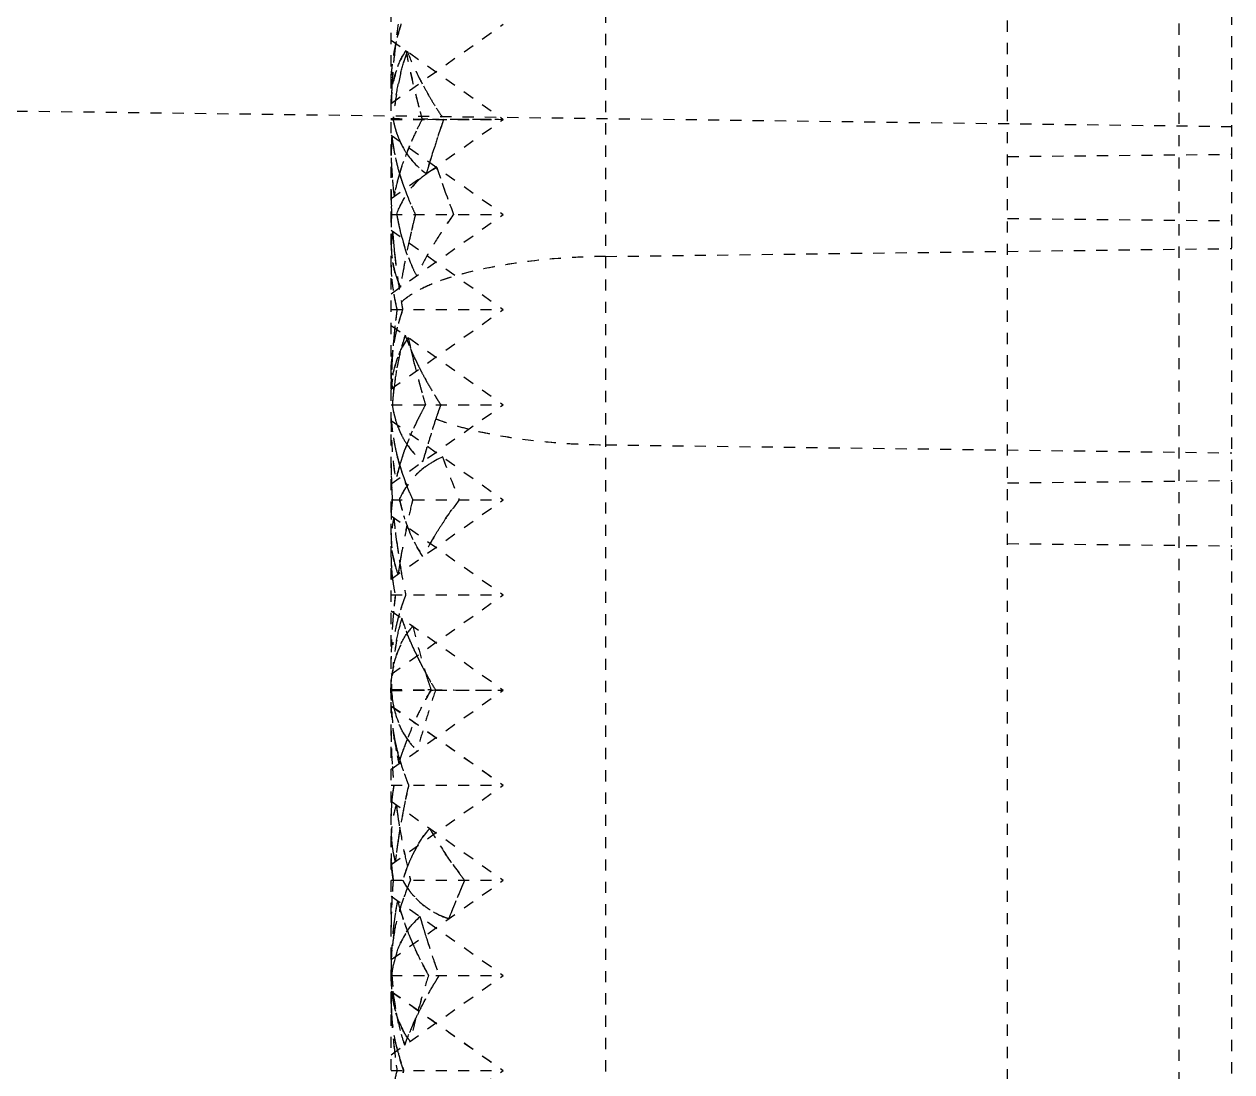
# Model space of a CAD drawing. Header units: millimetres. Extents: x 2089 to 2530, y 1631 to 2074.
# Drawn here: x 2415.06 to 2425.89, y 1891.92 to 1901.31 of the extents above; entities that cross this region are included whole.
import ezdxf

# ---------------------------------------------------------------- set-up
doc = ezdxf.new("R2010")
doc.units = ezdxf.units.MM
doc.linetypes.add('HIDDEN', pattern=[0.2, 0.1, -0.1])
doc.layers.add('DEFAULT_2', color=8, linetype='HIDDEN')

msp = doc.modelspace()

# ---------------------------------------------------------------- linework, layer by layer
at = {"layer": 'DEFAULT_2', "color": 8, "linetype": 'HIDDEN'}
for p, q in [((2425.891, 1788.503), (2425.891, 1954.599)), ((2423.881, 1794.841), (2423.881, 1948.067)), ((2425.415, 1909.715), (2425.414, 1866.436)), ((2420.276, 1908.821), (2420.276, 1879.59)), ((2418.354, 1880.331), (2418.354, 1908.032)), ((2418.354, 1900.599), (2419.359, 1901.309)), ((2418.354, 1901.167), (2419.359, 1900.456)), ((2406.796, 1900.635), (2425.891, 1900.392)), ((2418.354, 1899.746), (2419.359, 1900.456)), ((2418.354, 1900.456), (2419.359, 1900.456)), ((2418.354, 1900.314), (2419.359, 1899.604)), ((2423.881, 1900.123), (2425.891, 1900.143)), ((2418.771, 1900.004), (2418.764, 1900.024)), ((2418.354, 1898.893), (2419.359, 1899.604)), ((2418.354, 1899.604), (2419.359, 1899.604)), ((2423.881, 1899.567), (2425.891, 1899.547)), ((2418.354, 1899.462), (2419.359, 1898.751)), ((2420.276, 1899.227), (2425.891, 1899.298)), ((2418.354, 1898.04), (2419.359, 1898.751)), ((2418.354, 1898.751), (2419.359, 1898.751)), ((2418.354, 1898.609), (2419.359, 1897.898)), ((2418.355, 1898.103), (2418.354, 1898.061)), ((2418.354, 1898.082), (2418.355, 1898.103)), ((2418.354, 1898.04), (2418.354, 1898.082)), ((2418.354, 1898.061), (2418.354, 1898.04)), ((2418.354, 1897.188), (2419.359, 1897.898)), ((2418.354, 1897.898), (2419.359, 1897.898)), ((2418.354, 1897.756), (2419.359, 1897.045)), ((2420.276, 1897.538), (2425.891, 1897.466)), ((2423.881, 1897.197), (2425.891, 1897.218)), ((2418.354, 1896.335), (2419.359, 1897.045)), ((2418.354, 1897.045), (2419.359, 1897.045)), ((2418.354, 1896.903), (2419.359, 1896.193)), ((2423.881, 1896.653), (2425.891, 1896.632)), ((2418.354, 1895.482), (2419.359, 1896.193)), ((2418.354, 1896.193), (2419.359, 1896.193)), ((2418.354, 1896.05), (2419.359, 1895.34)), ((2418.354, 1894.629), (2419.359, 1895.34)), ((2418.354, 1895.34), (2419.359, 1895.34)), ((2418.354, 1895.198), (2419.359, 1894.487)), ((2418.355, 1895.198), (2419.359, 1894.487)), ((2418.354, 1893.776), (2419.359, 1894.487)), ((2418.354, 1894.487), (2419.359, 1894.487)), ((2418.354, 1894.345), (2419.359, 1893.634)), ((2418.354, 1893.634), (2419.359, 1893.634)), ((2418.355, 1892.924), (2419.359, 1893.634)), ((2418.354, 1893.492), (2419.359, 1892.782)), ((2418.384, 1893.171), (2418.379, 1893.146)), ((2418.354, 1892.071), (2419.359, 1892.782)), ((2418.354, 1892.782), (2419.359, 1892.782)), ((2418.354, 1892.639), (2419.359, 1891.929)), ((2418.622, 1892.562), (2418.628, 1892.583)), ((2418.354, 1891.218), (2419.359, 1891.929)), ((2418.354, 1891.929), (2419.359, 1891.929)), ((2418.466, 1891.929), (2418.462, 1891.909)), ((2418.462, 1891.909), (2418.466, 1891.929))]:
    msp.add_line(p, q, dxfattribs=at)
for centre, radius, start, end in [((2425.448, 1900.323), 7.101, 172.0149, 173.4875), ((2420.423, 1900.67), 2.081, 162.7792, 166.5602), ((2420.584, 1900.622), 2.249, 162.2114, 162.8202), ((2425.088, 1900.365), 6.739, 173.495, 174.0488), ((2425.11, 1900.362), 6.76, 173.4963, 173.9209), ((2420.261, 1900.711), 1.914, 166.6012, 167.4667), ((2424.631, 1900.411), 6.279, 173.8974, 176.2001), ((2424.608, 1900.413), 6.257, 174.0285, 176.2026), ((2426.626, 1902.685), 8.298, 191.1971, 194.1009), ((2426.516, 1902.663), 8.186, 191.1922, 192.6553), ((2420.233, 1900.45), 1.841, 160.4779, 161.1401), ((2421.085, 1902.096), 2.785, 201.724, 205.688), ((2423.866, 1900.461), 5.513, 176.1985, 178.5637), ((2424.183, 1900.443), 5.83, 176.2237, 176.6006), ((2426.836, 1902.734), 8.514, 192.6543, 194.0775), ((2421.286, 1902.19), 3.007, 205.6434, 206.1544), ((2421.532, 1902.315), 3.283, 206.2189, 210.2461), ((2421.412, 1902.253), 3.148, 206.1674, 208.3976), ((2423.905, 1900.459), 5.552, 176.5931, 177.9179), ((2421.604, 1902.356), 3.365, 208.3934, 210.2449), ((2419.61, 1900.661), 1.256, 179.9977, 180.9396), ((2419.578, 1900.661), 1.225, 179.9814, 182.8534), ((2419.563, 1900.66), 1.209, 180.9333, 182.8634), ((2423.607, 1900.47), 5.253, 177.9242, 178.5882), ((2421.564, 1900.152), 3.207, 170.6069, 174.5454), ((2427.103, 1902.801), 8.789, 194.0766, 195.4715), ((2427.063, 1902.791), 8.748, 194.0746, 195.0086), ((2421.777, 1902.457), 3.566, 210.2334, 212.1346), ((2427.18, 1902.822), 8.869, 195.0075, 195.4685), ((2421.944, 1902.562), 3.763, 212.1336, 214.0167), ((2419.29, 1900.627), 0.934, 190.5423, 195.3413), ((2419.222, 1900.609), 0.864, 195.3562, 199.3539), ((2421.384, 1899.001), 3.113, 152.121, 154.3462), ((2418.812, 1881.481), 18.976, 90.3864, 90.544), ((2428.219, 1897.187), 9.947, 161.1694, 162.7806), ((2428.301, 1897.16), 10.033, 160.8198, 161.7969), ((2428.336, 1897.148), 10.07, 160.8203, 161.1725), ((2422.692, 1900.066), 4.339, 176.7767, 180.0464), ((2422.451, 1900.076), 4.098, 176.7363, 177.815), ((2419.926, 1900.464), 1.574, 185.6463, 188.3162), ((2419.167, 1900.59), 0.805, 199.3483, 204.2753), ((2419.13, 1900.573), 0.765, 204.2993, 207.1208), ((2421.156, 1899.11), 2.86, 154.3362, 157.2349), ((2428.183, 1897.199), 9.908, 161.7961, 162.7822), ((2422.762, 1900.231), 4.408, 179.9763, 182.0844), ((2422.81, 1900.064), 4.456, 177.8295, 180.0209), ((2420.137, 1900.497), 1.786, 188.3651, 193.2401), ((2419.102, 1900.558), 0.733, 207.1011, 213.6553), ((2419.076, 1900.542), 0.702, 213.7025, 234.6497), ((2422.254, 1900.212), 3.9, 182.0797, 184.375), ((2420.395, 1900.556), 2.052, 193.2057, 196.4842), ((2420.313, 1900.536), 1.967, 193.1853, 194.0546), ((2420.424, 1900.564), 2.082, 194.0693, 196.4687), ((2428.009, 1897.253), 9.727, 162.7824, 163.7835), ((2427.955, 1897.269), 9.67, 163.3122, 163.7848), ((2428.051, 1897.24), 9.77, 162.7832, 163.3122), ((2420.496, 1899.354), 2.156, 162.97, 164.8377), ((2420.634, 1900.627), 2.301, 196.4833, 199.6824), ((2420.581, 1900.61), 2.245, 196.4637, 198.3096), ((2427.515, 1902.922), 9.219, 198.3179, 201.0951), ((2423.197, 1899.82), 4.844, 180.0096, 181.7), ((2423.055, 1899.819), 4.702, 179.999, 180.6683), ((2421.768, 1900.175), 3.412, 184.3713, 186.9), ((2420.274, 1899.412), 1.927, 164.7859, 169.4678), ((2420.708, 1900.652), 2.379, 198.3049, 199.6464), ((2420.828, 1900.695), 2.506, 199.6594, 201.235), ((2420.937, 1900.736), 2.622, 199.6902, 203.7618), ((2419.077, 1899.395), 0.703, 131.6383, 146.7858), ((2427.54, 1902.93), 9.245, 199.2461, 201.0892), ((2423.286, 1899.822), 4.932, 180.6685, 181.6905), ((2420.17, 1899.434), 1.82, 168.0836, 169.5259), ((2421.004, 1900.764), 2.695, 201.2461, 203.733), ((2423.508, 1899.828), 5.155, 181.6902, 182.4994), ((2419.797, 1899.485), 1.443, 175.2666, 176.7932), ((2420.909, 1900.049), 2.544, 190.0882, 192.3496), ((2421.186, 1900.844), 2.894, 203.7215, 205.3657), ((2427.303, 1897.445), 8.995, 166.111, 166.4277), ((2427.267, 1897.454), 8.957, 166.111, 166.4219), ((2422.093, 1897.287), 3.934, 143.9182, 147.1536), ((2422.117, 1897.27), 3.962, 143.9224, 146.7367), ((2419.73, 1899.488), 1.377, 176.7958, 178.3716), ((2419.699, 1899.49), 1.346, 176.7759, 179.9746), ((2419.669, 1899.49), 1.316, 178.3693, 179.9927), ((2420.714, 1900.008), 2.345, 192.3682, 193.3505), ((2427.031, 1897.51), 8.715, 166.4232, 167.5967), ((2427.098, 1897.494), 8.784, 166.4206, 167.1488), ((2419.545, 1899.274), 1.191, 174.2296, 180.0713), ((2419.413, 1899.287), 1.059, 171.03, 174.1835), ((2424.297, 1899.878), 5.945, 184.1061, 186.0968), ((2424.138, 1899.865), 5.785, 184.0904, 184.9423), ((2420.581, 1899.976), 2.209, 193.3439, 195.0474), ((2426.602, 1897.604), 8.276, 167.5961, 169.1322), ((2426.58, 1897.608), 8.254, 167.594, 169.1343), ((2426.876, 1897.545), 8.556, 167.3763, 167.6033), ((2426.946, 1897.529), 8.628, 167.1503, 167.3763), ((2421.799, 1897.476), 3.584, 147.1482, 150.5718), ((2421.959, 1897.375), 3.773, 146.7557, 147.1736), ((2419.563, 1899.363), 1.21, 179.9592, 184.3055), ((2424.39, 1899.886), 6.038, 184.9425, 185.8052), ((2424.567, 1899.904), 6.217, 185.8024, 186.0753), ((2419.452, 1899.355), 1.099, 184.328, 187.4498), ((2424.857, 1899.937), 6.508, 186.0893, 188.0213), ((2424.831, 1899.933), 6.482, 186.086, 187.9709), ((2421.491, 1897.65), 3.23, 150.5606, 154.2117), ((2419.741, 1899.149), 1.388, 180.0686, 185.2538), ((2419.214, 1899.308), 0.855, 195.7522, 200.5104), ((2426.046, 1897.71), 7.71, 169.1286, 170.7313), ((2426.006, 1897.717), 7.67, 169.4086, 170.7357), ((2426.293, 1897.664), 7.962, 169.1416, 169.4151), ((2419.972, 1899.17), 1.619, 185.2495, 189.9661), ((2425.338, 1900.004), 6.994, 188.0214, 189.7732), ((2419.161, 1899.288), 0.798, 200.52, 204.903), ((2420.233, 1899.216), 1.884, 189.9607, 194.2806), ((2420.179, 1899.205), 1.829, 189.9308, 192.5812), ((2424.869, 1897.883), 6.52, 172.3544, 174.3364), ((2424.987, 1897.869), 6.639, 172.3641, 173.639), ((2420.316, 1899.235), 1.97, 192.5695, 194.2358), ((2425.626, 1900.053), 7.286, 189.7639, 190.2934), ((2426.017, 1900.119), 7.683, 189.7549, 189.9219), ((2420.69, 1897.992), 2.359, 161.219, 161.9306), ((2425.443, 1900.02), 7.1, 189.9344, 190.2972), ((2420.531, 1898.042), 2.191, 161.8954, 165.4746), ((2424.313, 1897.939), 5.961, 174.3448, 175.7137), ((2424.663, 1897.906), 6.313, 173.6443, 174.3104), ((2420.36, 1898.088), 2.015, 165.5079, 166.7248), ((2420.437, 1897.88), 2.06, 161.9161, 166.311), ((2420.969, 1899.445), 2.656, 200.379, 203.2523), ((2426.404, 1900.212), 8.081, 192.2312, 195.1567), ((2426.234, 1900.174), 7.907, 192.2233, 192.9952), ((2423.525, 1897.991), 5.171, 176.4542, 178.7589), ((2423.655, 1897.984), 5.302, 176.4694, 177.8529), ((2423.979, 1897.965), 5.626, 175.7199, 176.4759), ((2419.978, 1898.161), 1.626, 172.0757, 172.9157), ((2420.853, 1897.779), 2.488, 166.2998, 170.1224), ((2421.176, 1899.533), 2.881, 203.237, 204.9891), ((2426.389, 1900.21), 8.065, 192.995, 193.6971), ((2426.576, 1900.256), 8.258, 193.699, 194.9676), ((2421.488, 1899.683), 3.227, 205.0584, 209.1936), ((2421.337, 1899.608), 3.058, 204.9887, 206.7235), ((2421.323, 1897.696), 2.965, 170.1114, 173.4854), ((2421.464, 1899.671), 3.2, 206.718, 207.7113), ((2423.328, 1897.997), 4.975, 177.8582, 178.7797), ((2426.706, 1900.29), 8.392, 194.9647, 195.1313), ((2426.819, 1900.321), 8.51, 195.1341, 196.5423), ((2426.78, 1900.31), 8.469, 195.1324, 195.9762), ((2421.582, 1899.734), 3.334, 207.7145, 209.1819), ((2421.759, 1899.833), 3.537, 209.1833, 211.4472), ((2419.629, 1898.06), 1.276, 179.9962, 180.8703), ((2421.769, 1897.644), 3.414, 173.4609, 175.7294), ((2418.564, 1898.133), 0.212, 201.338, 203.7189), ((2418.578, 1898.139), 0.227, 203.7447, 208.0223), ((2421.646, 1897.657), 3.29, 173.4428, 174.2198), ((2426.879, 1900.339), 8.572, 195.9756, 196.54), ((2421.935, 1899.94), 3.743, 211.4405, 213.0631), ((2421.887, 1899.91), 3.686, 211.4347, 211.9761), ((2421.902, 1897.633), 3.547, 174.9774, 175.7122), ((2419.356, 1898.037), 1.002, 187.9578, 192.2439), ((2421.564, 1896.307), 3.309, 151.2654, 152.6198), ((2421.959, 1899.956), 3.772, 211.9781, 213.0596), ((2427.905, 1894.742), 9.638, 160.8878, 161.419), ((2427.935, 1894.732), 9.669, 160.8882, 161.1507), ((2422.478, 1897.772), 4.125, 179.9629, 182.6801), ((2419.295, 1898.024), 0.939, 192.2696, 194.3413), ((2419.261, 1898.015), 0.903, 194.3427, 196.2688), ((2419.21, 1898), 0.851, 196.2413, 201.1809), ((2421.297, 1896.441), 3.011, 153.6923, 156.0463), ((2421.453, 1896.365), 3.184, 152.6214, 153.7042), ((2427.819, 1894.771), 9.548, 161.6848, 162.4919), ((2427.866, 1894.756), 9.597, 161.1511, 161.6858), ((2422.606, 1897.598), 4.252, 177.8947, 180.0188), ((2419.147, 1897.975), 0.782, 201.1729, 207.9374), ((2421.881, 1897.743), 3.527, 182.6716, 185.7009), ((2420.146, 1897.891), 1.795, 189.3061, 191.5106), ((2419.101, 1897.952), 0.731, 207.9619, 214.1446), ((2419.078, 1897.936), 0.703, 214.1726, 231.2189), ((2427.672, 1894.817), 9.393, 162.4911, 163.3063), ((2420.268, 1897.915), 1.92, 191.5178, 193.2332), ((2420.442, 1897.957), 2.099, 193.259, 196.6413), ((2420.646, 1896.697), 2.311, 161.3434, 163.6469), ((2420.654, 1896.694), 2.32, 161.3432, 163.44), ((2427.49, 1894.872), 9.203, 163.306, 164.1327), ((2427.459, 1894.881), 9.171, 163.5749, 164.1336), ((2427.555, 1894.853), 9.271, 163.3074, 163.5755), ((2423.054, 1897.372), 4.7, 180.0254, 182.64), ((2422.904, 1897.37), 4.55, 180.0053, 181.3426), ((2421.327, 1897.688), 2.97, 185.6929, 189.1246), ((2420.432, 1896.759), 2.088, 163.4084, 167.3453), ((2420.425, 1896.761), 2.08, 163.6225, 167.3501), ((2420.628, 1898.012), 2.293, 196.6155, 198.1916), ((2420.589, 1898), 2.252, 196.6097, 197.1612), ((2420.652, 1898.019), 2.318, 197.1634, 198.1768), ((2419.078, 1896.776), 0.703, 127.0122, 141.9679), ((2427.165, 1900.43), 8.872, 199.7663, 202.4234), ((2427.15, 1900.424), 8.856, 199.7649, 202.4269), ((2423.355, 1897.382), 5.001, 181.359, 183.8641), ((2420.734, 1898.047), 2.405, 198.1874, 199.241), ((2420.925, 1898.115), 2.607, 199.2722, 202.647), ((2423.504, 1897.391), 5.151, 182.6184, 183.8462), ((2419.859, 1896.861), 1.506, 172.9467, 177.5018), ((2419.914, 1896.855), 1.56, 172.9845, 175.208), ((2420.397, 1897.506), 2.021, 193.1754, 197.4244), ((2426.442, 1895.14), 8.122, 166.7163, 168.0766), ((2421.139, 1898.203), 2.838, 202.7019, 204.0578), ((2426.76, 1895.066), 8.448, 166.4468, 166.738), ((2426.715, 1895.076), 8.402, 166.4465, 166.7224), ((2422.24, 1894.581), 4.099, 143.0554, 145.9537), ((2419.726, 1896.867), 1.372, 177.5499, 179.204), ((2419.707, 1896.868), 1.354, 177.5376, 179.9818), ((2419.807, 1896.864), 1.454, 175.214, 177.5448), ((2419.671, 1896.868), 1.317, 179.21, 179.9983), ((2419.324, 1896.68), 0.968, 167.7303, 169.0035), ((2424.345, 1897.463), 5.995, 185.5189, 187.6782), ((2424.242, 1897.451), 5.891, 185.5054, 186.8158), ((2425.966, 1895.24), 7.635, 168.0735, 169.7717), ((2425.939, 1895.245), 7.607, 168.0706, 169.7749), ((2419.577, 1896.746), 1.224, 179.9527, 184.602), ((2424.532, 1897.486), 6.184, 186.8122, 187.6565), ((2421.723, 1894.909), 3.487, 148.9732, 152.181), ((2419.478, 1896.739), 1.125, 184.6449, 186.3782), ((2424.807, 1897.523), 6.46, 187.6596, 189.0681), ((2424.905, 1897.537), 6.559, 187.6705, 189.7138), ((2425.516, 1895.322), 7.178, 169.7767, 170.7586), ((2425.566, 1895.314), 7.229, 169.7828, 170.4455), ((2419.748, 1896.529), 1.394, 180.0494, 184.4356), ((2425.204, 1895.373), 6.861, 170.7655, 171.5696), ((2425.171, 1895.378), 6.828, 170.7602, 171.5689), ((2424.994, 1897.552), 6.65, 189.0626, 189.3218), ((2425.393, 1895.343), 7.053, 170.447, 170.7676), ((2425.069, 1897.564), 6.726, 189.3221, 189.7055), ((2419.943, 1896.544), 1.59, 184.4339, 188.4851), ((2425.368, 1897.617), 7.03, 189.7162, 191.4909), ((2425.358, 1897.615), 7.02, 189.7118, 191.4886), ((2420.161, 1896.576), 1.811, 188.4815, 192.2374), ((2424.203, 1895.502), 5.852, 173.2268, 175.3031), ((2424.305, 1895.491), 5.955, 173.2367, 174.6373), ((2420.706, 1895.36), 2.373, 160.4234, 163.707), ((2420.872, 1895.302), 2.548, 159.5509, 160.4543), ((2425.66, 1897.675), 7.327, 191.4801, 191.6708), ((2425.614, 1897.665), 7.28, 191.479, 191.6709), ((2424.005, 1895.52), 5.653, 174.6446, 175.2233), ((2420.541, 1895.409), 2.201, 163.7369, 164.6438), ((2423.577, 1895.554), 5.224, 175.1999, 177.5357), ((2423.564, 1895.555), 5.211, 175.2995, 177.5374), ((2420.477, 1895.427), 2.135, 164.6443, 165.4662), ((2426.304, 1897.827), 7.989, 193.855, 196.6995), ((2426.224, 1897.806), 7.906, 193.8516, 195.2843), ((2422.94, 1895.581), 4.586, 177.5333, 179.9728), ((2420.046, 1895.516), 1.694, 171.5376, 172.1855), ((2421.206, 1895.276), 2.849, 169.7104, 174.0708), ((2421.253, 1896.929), 2.961, 202.9752, 205.5255), ((2421.222, 1896.915), 2.927, 202.963, 204.8605), ((2426.463, 1897.872), 8.154, 195.2836, 196.6814), ((2421.341, 1896.97), 3.057, 204.8515, 205.5077), ((2421.465, 1897.03), 3.195, 205.5173, 207.4066), ((2421.423, 1897.009), 3.148, 205.5095, 206.5473), ((2421.516, 1897.055), 3.252, 206.5464, 207.4042), ((2421.832, 1895.21), 3.478, 174.0541, 177.8555), ((2421.612, 1897.105), 3.36, 207.3999, 208.523), ((2426.606, 1897.914), 8.304, 196.6792, 197.3471), ((2426.584, 1897.907), 8.281, 196.6783, 196.8963), ((2421.753, 1897.182), 3.521, 208.5279, 210.3592), ((2426.656, 1897.929), 8.356, 196.8977, 198.0543), ((2419.416, 1895.327), 1.064, 177.0211, 179.5385), ((2426.685, 1897.939), 8.386, 197.3472, 198.0535), ((2421.892, 1897.263), 3.682, 210.3543, 211.4932), ((2419.48, 1895.417), 1.127, 183.9395, 187.4573), ((2419.386, 1895.405), 1.032, 187.4524, 191.4992), ((2421.696, 1893.605), 3.452, 149.8329, 152.7249), ((2418.788, 1885.796), 9.545, 90.4616, 90.6379), ((2427.341, 1892.431), 9.068, 161.2913, 162.5068), ((2419.902, 1895.206), 1.547, 180.284, 188.4751), ((2419.889, 1895.205), 1.534, 180.2469, 188.5492), ((2419.295, 1895.386), 0.939, 191.4928, 196.2837), ((2427.104, 1892.506), 8.819, 162.5061, 163.7416), ((2422.916, 1894.977), 4.563, 180.0359, 184.0594), ((2422.767, 1894.976), 4.414, 180.0199, 182.0688), ((2420.07, 1895.232), 1.717, 188.5398, 192.0674), ((2426.815, 1892.59), 8.518, 163.7407, 165.0051), ((2420.732, 1895.212), 2.369, 187.7399, 193.0118), ((2420.403, 1895.304), 2.058, 192.0861, 195.951), ((2419.1, 1895.31), 0.728, 210.3988, 214.0694), ((2419.081, 1895.297), 0.705, 214.0536, 225.5077), ((2423.186, 1894.99), 4.833, 182.0594, 183.9868), ((2420.638, 1895.368), 2.301, 195.8879, 196.6154), ((2423.664, 1895.025), 5.312, 184.005, 185.8104), ((2423.646, 1895.023), 5.294, 183.9946, 185.8063), ((2420.591, 1894.067), 2.252, 163.4339, 164.2487), ((2420.819, 1895.424), 2.491, 196.6591, 201.0936), ((2420.767, 1895.408), 2.437, 196.6367, 199.6006), ((2420.92, 1895.461), 2.598, 199.5826, 200.8654), ((2421.008, 1895.495), 2.693, 200.8643, 201.9751), ((2420.091, 1894.179), 1.74, 169.8116, 172.9752), ((2425.724, 1892.853), 7.396, 167.4475, 169.0931), ((2425.842, 1892.829), 7.517, 167.5021, 168.3546), ((2426.057, 1892.782), 7.736, 167.2649, 167.505), ((2426.19, 1892.752), 7.872, 167.2649, 167.4623), ((2419.756, 1894.211), 1.402, 176.3622, 179.9672), ((2419.911, 1894.202), 1.558, 172.9792, 176.362), ((2419.293, 1894.032), 0.936, 162.5708, 168.8756), ((2424.537, 1895.128), 6.191, 187.5673, 189.6331), ((2424.394, 1895.107), 6.047, 187.5536, 188.4214), ((2425.542, 1892.891), 7.21, 168.3553, 169.1127), ((2424.634, 1895.143), 6.29, 188.4227, 189.4741), ((2425.213, 1892.954), 6.875, 169.1086, 170.4838), ((2425.168, 1892.962), 6.829, 169.1025, 170.4865), ((2419.595, 1894.095), 1.241, 179.9491, 184.7379), ((2424.947, 1892.999), 6.606, 170.4892, 171.0668), ((2424.932, 1893.002), 6.59, 170.4913, 171.0706), ((2425.006, 1895.206), 6.667, 189.4828, 191.5984), ((2425.04, 1895.212), 6.701, 189.6277, 191.5943), ((2421.951, 1895.96), 3.746, 209.7771, 212.5684), ((2419.445, 1894.082), 1.091, 184.7369, 189.9087), ((2424.546, 1893.06), 6.2, 171.0542, 173.1218), ((2424.566, 1893.057), 6.22, 171.4571, 172.5169), ((2424.805, 1893.021), 6.461, 171.0672, 171.4613), ((2419.741, 1893.874), 1.388, 180.0228, 182.971), ((2419.323, 1894.061), 0.968, 189.9149, 195.4818), ((2424.307, 1893.091), 5.958, 172.5202, 173.138), ((2425.434, 1895.293), 7.103, 191.5908, 193.1959), ((2419.766, 1893.272), 1.355, 153.13, 156.5515), ((2419.617, 1893.348), 1.188, 148.6062, 153.1415), ((2422.231, 1896.139), 4.078, 212.5676, 216.7769), ((2419.882, 1893.881), 1.528, 183.1942, 186.193), ((2420.092, 1893.141), 1.707, 158.978, 163.1928), ((2419.905, 1893.212), 1.507, 156.5312, 158.9328), ((2420.039, 1893.899), 1.686, 186.1985, 189.0172), ((2425.682, 1895.35), 7.357, 193.1905, 193.4856), ((2425.651, 1895.343), 7.326, 193.1892, 193.4855), ((2422.451, 1896.299), 4.35, 216.7281, 217.7763), ((2423.53, 1893.169), 5.178, 174.8484, 176.4409), ((2423.51, 1893.172), 5.158, 174.8527, 176.4513), ((2419.115, 1893.986), 0.745, 208.1392, 211.2201), ((2419.101, 1893.977), 0.728, 211.2215, 214.3016), ((2419.089, 1893.969), 0.714, 214.302, 217.8095), ((2421.114, 1892.551), 2.805, 157.2804, 158.5054), ((2427.321, 1889.995), 9.07, 156.3479, 158.71), ((2427.337, 1889.989), 9.087, 156.7934, 158.7085), ((2427.299, 1890.006), 9.046, 156.3504, 156.7951), ((2422.844, 1893.21), 4.49, 176.4145, 179.9482), ((2423.053, 1893.201), 4.7, 176.4592, 178.1692), ((2420.826, 1892.954), 2.465, 168.3633, 170.8504), ((2420.557, 1894.007), 2.216, 194.5229, 196.4937), ((2419.078, 1893.961), 0.7, 217.809, 222.834), ((2422.66, 1893.213), 4.306, 178.1613, 179.9794), ((2421.087, 1892.911), 2.729, 170.8433, 172.7612), ((2420.636, 1892.719), 2.298, 163.2113, 163.977), ((2420.78, 1894.074), 2.449, 196.5201, 200.0455), ((2420.763, 1894.069), 2.431, 196.5131, 199.6337), ((2421.49, 1892.863), 3.136, 172.806, 176.646), ((2421.056, 1894.174), 2.743, 199.6435, 203.2589), ((2421.022, 1894.161), 2.706, 200.0212, 202.1031), ((2426.361, 1895.535), 8.062, 196.0323, 199.9741), ((2426.192, 1895.486), 7.886, 196.0229, 196.6981), ((2426.287, 1895.514), 7.985, 196.6981, 197.3554), ((2420.063, 1892.846), 1.71, 169.8871, 174.4344), ((2420.217, 1892.82), 1.867, 169.1544, 169.9293), ((2421.248, 1894.253), 2.95, 202.1137, 204.8975), ((2426.415, 1895.554), 8.119, 197.357, 198.6619), ((2422.254, 1893.013), 3.9, 179.9925, 181.3063), ((2419.858, 1892.866), 1.505, 174.4635, 177.789), ((2421.928, 1892.834), 3.574, 176.5967, 178.1612), ((2421.302, 1894.278), 3.009, 203.229, 204.8807), ((2421.491, 1894.366), 3.218, 204.8887, 207.12), ((2422.238, 1892.824), 3.885, 178.1662, 180.0106), ((2421.707, 1894.476), 3.46, 207.1193, 209.3228), ((2426.53, 1895.593), 8.241, 198.6606, 199.9485), ((2421.478, 1892.977), 3.123, 183.5931, 186.2167), ((2426.717, 1890.203), 8.432, 162.1913, 163.6056), ((2422.007, 1890.763), 3.803, 147.9388, 149.3458), ((2422.035, 1890.745), 3.836, 147.9421, 148.6596), ((2419.593, 1892.756), 1.239, 179.9336, 185.4494), ((2421.835, 1890.864), 3.604, 149.3364, 151.7301), ((2421.974, 1890.783), 3.764, 148.6597, 149.3501), ((2422.201, 1892.629), 3.848, 179.8701, 181.4133), ((2419.432, 1892.741), 1.078, 185.4615, 190.8762), ((2421.563, 1891.01), 3.295, 151.7226, 155.757), ((2426.394, 1890.298), 8.095, 163.6046, 165.0509), ((2426.384, 1890.3), 8.084, 163.7544, 165.0507), ((2421.664, 1890.957), 3.408, 151.7362, 153.0091), ((2419.739, 1892.534), 1.385, 180.0137, 182.3317), ((2422.596, 1892.637), 4.243, 181.3952, 181.759), ((2422.787, 1892.643), 4.434, 181.7593, 182.1508), ((2419.906, 1892.542), 1.553, 182.3836, 187.2857), ((2423.133, 1892.657), 4.78, 182.1561, 182.9345), ((2421.522, 1891.029), 3.249, 153.0059, 154.6797), ((2423.43, 1892.672), 5.077, 182.9311, 185.5932), ((2423.422, 1892.671), 5.07, 182.9272, 185.9436), ((2420.051, 1892.559), 1.699, 187.224, 187.9422), ((2426.023, 1890.396), 7.711, 165.048, 166.5384), ((2421.389, 1891.092), 3.103, 154.6838, 155.8247), ((2423.838, 1892.714), 5.488, 185.6213, 188.2299), ((2423.89, 1892.721), 5.54, 185.9577, 188.2218), ((2420.485, 1892.644), 2.142, 193.5054, 194.9746), ((2419.088, 1892.626), 0.712, 214.4195, 217.646), ((2420.673, 1892.695), 2.336, 195.0023, 198.3583), ((2420.322, 1891.454), 1.974, 166.0897, 170.3033), ((2420.841, 1892.749), 2.512, 198.3266, 199.0648)]:
    msp.add_arc(centre, radius, start, end, dxfattribs=at)
for points, knots in [([(2418.443, 1901.309), (2418.438, 1901.294), (2418.419, 1901.233), (2418.403, 1901.172), (2418.393, 1901.126)], [0, 0, 0, 0, 0.253909, 1, 1, 1, 1]), ([(2418.393, 1901.126), (2418.39, 1901.111), (2418.378, 1901.054), (2418.368, 1900.996), (2418.363, 1900.952)], [0, 0, 0, 0, 0.25415, 1, 1, 1, 1]), ([(2418.486, 1901.074), (2418.44, 1901.003), (2418.372, 1900.838), (2418.354, 1900.663), (2418.354, 1900.573)], [0, 0, 0, 0, 0.484901, 1, 1, 1, 1]), ([(2418.498, 1901.065), (2418.481, 1901.017), (2418.42, 1900.819), (2418.387, 1900.612), (2418.372, 1900.456)], [0, 0, 0, 0, 0.244768, 1, 1, 1, 1]), ([(2418.354, 1900.789), (2418.354, 1900.803), (2418.354, 1900.857), (2418.359, 1900.912), (2418.363, 1900.953)], [0, 0, 0, 0, 0.245846, 1, 1, 1, 1]), ([(2418.363, 1900.952), (2418.362, 1900.939), (2418.356, 1900.885), (2418.354, 1900.83), (2418.354, 1900.789)], [0, 0, 0, 0, 0.254246, 1, 1, 1, 1]), ([(2418.354, 1900.573), (2418.354, 1900.605), (2418.358, 1900.725), (2418.382, 1900.846), (2418.414, 1900.93)], [0, 0, 0, 0, 0.259687, 1, 1, 1, 1]), ([(2418.352, 1900.463), (2418.435, 1900.463), (2418.602, 1900.457), (2418.854, 1900.455), (2419.106, 1900.457), (2419.274, 1900.456), (2419.359, 1900.456)], [0, 0, 0, 0, 0.248545, 0.498072, 0.749267, 1, 1, 1, 1]), ([(2418.372, 1900.456), (2418.39, 1900.36), (2418.455, 1900.172), (2418.591, 1900.025), (2418.669, 1899.969)], [0, 0, 0, 0, 0.503974, 1, 1, 1, 1]), ([(2418.36, 1900.309), (2418.362, 1900.291), (2418.371, 1900.216), (2418.385, 1900.142), (2418.398, 1900.087)], [0, 0, 0, 0, 0.244693, 1, 1, 1, 1]), ([(2418.354, 1900.233), (2418.354, 1900.193), (2418.356, 1900.037), (2418.366, 1899.88), (2418.38, 1899.765)], [0, 0, 0, 0, 0.253682, 1, 1, 1, 1]), ([(2418.435, 1899.986), (2418.441, 1900.005), (2418.466, 1900.083), (2418.495, 1900.16), (2418.519, 1900.217)], [0, 0, 0, 0, 0.24559, 1, 1, 1, 1]), ([(2418.519, 1900.217), (2418.511, 1900.197), (2418.48, 1900.122), (2418.453, 1900.044), (2418.435, 1899.986)], [0, 0, 0, 0, 0.254419, 1, 1, 1, 1]), ([(2418.435, 1899.986), (2418.43, 1899.971), (2418.413, 1899.913), (2418.398, 1899.854), (2418.389, 1899.81)], [0, 0, 0, 0, 0.253843, 1, 1, 1, 1]), ([(2418.764, 1900.024), (2418.679, 1899.981), (2418.525, 1899.862), (2418.434, 1899.692), (2418.404, 1899.604)], [0, 0, 0, 0, 0.505211, 1, 1, 1, 1]), ([(2418.61, 1899.92), (2418.621, 1899.93), (2418.669, 1899.97), (2418.722, 1900.003), (2418.764, 1900.024)], [0, 0, 0, 0, 0.245588, 1, 1, 1, 1]), ([(2418.404, 1899.604), (2418.413, 1899.555), (2418.452, 1899.367), (2418.515, 1899.181), (2418.583, 1899.055)], [0, 0, 0, 0, 0.25573, 1, 1, 1, 1]), ([(2418.367, 1899.452), (2418.365, 1899.437), (2418.357, 1899.378), (2418.354, 1899.318), (2418.354, 1899.273)], [0, 0, 0, 0, 0.245533, 1, 1, 1, 1]), ([(2418.583, 1899.055), (2418.568, 1899.082), (2418.513, 1899.194), (2418.473, 1899.312), (2418.449, 1899.402)], [0, 0, 0, 0, 0.24715, 1, 1, 1, 1]), ([(2418.354, 1899.364), (2418.354, 1899.327), (2418.36, 1899.187), (2418.393, 1899.046), (2418.437, 1898.952)], [0, 0, 0, 0, 0.261218, 1, 1, 1, 1]), ([(2420.276, 1899.227), (2420.087, 1899.224), (2419.713, 1899.205), (2419.191, 1899.128), (2418.804, 1899.022), (2418.568, 1898.911), (2418.48, 1898.849), (2418.446, 1898.817)], [0, 0, 0, 0, 0.297976, 0.588923, 0.831861, 0.925769, 1, 1, 1, 1]), ([(2420.276, 1899.227), (2419.993, 1899.223), (2419.577, 1899.194), (2419.06, 1899.094), (2418.825, 1899.023), (2418.722, 1898.98)], [0, 0, 0, 0, 0.536837, 0.78776, 1, 1, 1, 1]), ([(2418.722, 1898.98), (2418.667, 1898.957), (2418.569, 1898.911), (2418.48, 1898.849), (2418.446, 1898.817)], [0, 0, 0, 0, 0.558806, 1, 1, 1, 1]), ([(2418.457, 1898.751), (2418.452, 1898.734), (2418.43, 1898.668), (2418.411, 1898.601), (2418.399, 1898.55)], [0, 0, 0, 0, 0.25412, 1, 1, 1, 1]), ([(2418.399, 1898.55), (2418.395, 1898.534), (2418.382, 1898.472), (2418.371, 1898.408), (2418.365, 1898.361)], [0, 0, 0, 0, 0.254412, 1, 1, 1, 1]), ([(2418.479, 1898.52), (2418.467, 1898.481), (2418.42, 1898.322), (2418.392, 1898.157), (2418.377, 1898.033)], [0, 0, 0, 0, 0.245631, 1, 1, 1, 1]), ([(2418.507, 1898.5), (2418.454, 1898.426), (2418.374, 1898.251), (2418.354, 1898.062), (2418.354, 1897.965)], [0, 0, 0, 0, 0.484515, 1, 1, 1, 1]), ([(2418.354, 1898.184), (2418.354, 1898.198), (2418.355, 1898.258), (2418.359, 1898.317), (2418.365, 1898.361)], [0, 0, 0, 0, 0.245557, 1, 1, 1, 1]), ([(2418.365, 1898.361), (2418.363, 1898.346), (2418.357, 1898.287), (2418.354, 1898.228), (2418.354, 1898.184)], [0, 0, 0, 0, 0.254544, 1, 1, 1, 1]), ([(2418.354, 1897.965), (2418.354, 1897.999), (2418.359, 1898.129), (2418.387, 1898.26), (2418.424, 1898.349)], [0, 0, 0, 0, 0.260323, 1, 1, 1, 1]), ([(2418.355, 1898.103), (2418.355, 1898.097), (2418.359, 1898.073), (2418.368, 1898.049), (2418.377, 1898.033)], [0, 0, 0, 0, 0.237464, 1, 1, 1, 1]), ([(2418.364, 1897.898), (2418.378, 1897.8), (2418.434, 1897.606), (2418.562, 1897.449), (2418.637, 1897.388)], [0, 0, 0, 0, 0.50714, 1, 1, 1, 1]), ([(2418.354, 1897.774), (2418.354, 1897.727), (2418.357, 1897.54), (2418.372, 1897.354), (2418.395, 1897.217)], [0, 0, 0, 0, 0.254745, 1, 1, 1, 1]), ([(2418.598, 1897.775), (2418.584, 1897.747), (2418.531, 1897.637), (2418.486, 1897.523), (2418.456, 1897.436)], [0, 0, 0, 0, 0.255938, 1, 1, 1, 1]), ([(2418.755, 1897.771), (2418.859, 1897.731), (2419.09, 1897.664), (2419.597, 1897.569), (2420.001, 1897.541), (2420.276, 1897.538)], [0, 0, 0, 0, 0.215798, 0.466767, 1, 1, 1, 1]), ([(2418.755, 1897.771), (2418.854, 1897.733), (2419.075, 1897.667), (2419.582, 1897.57), (2419.991, 1897.542), (2420.276, 1897.538)], [0, 0, 0, 0, 0.205551, 0.447657, 1, 1, 1, 1]), ([(2418.356, 1897.754), (2418.358, 1897.736), (2418.364, 1897.661), (2418.375, 1897.587), (2418.387, 1897.532)], [0, 0, 0, 0, 0.244669, 1, 1, 1, 1]), ([(2418.457, 1897.436), (2418.463, 1897.455), (2418.49, 1897.532), (2418.521, 1897.607), (2418.545, 1897.663)], [0, 0, 0, 0, 0.245914, 1, 1, 1, 1]), ([(2418.431, 1897.356), (2418.427, 1897.371), (2418.41, 1897.429), (2418.396, 1897.488), (2418.387, 1897.533)], [0, 0, 0, 0, 0.253796, 1, 1, 1, 1]), ([(2418.816, 1897.429), (2418.729, 1897.392), (2418.569, 1897.288), (2418.464, 1897.129), (2418.428, 1897.045)], [0, 0, 0, 0, 0.50985, 1, 1, 1, 1]), ([(2418.655, 1897.337), (2418.667, 1897.346), (2418.718, 1897.382), (2418.773, 1897.411), (2418.816, 1897.429)], [0, 0, 0, 0, 0.244751, 1, 1, 1, 1]), ([(2418.521, 1897.107), (2418.514, 1897.123), (2418.488, 1897.185), (2418.465, 1897.249), (2418.45, 1897.296)], [0, 0, 0, 0, 0.253471, 1, 1, 1, 1]), ([(2418.428, 1897.045), (2418.439, 1897), (2418.487, 1896.822), (2418.561, 1896.65), (2418.639, 1896.537)], [0, 0, 0, 0, 0.255386, 1, 1, 1, 1]), ([(2418.735, 1896.707), (2418.752, 1896.735), (2418.824, 1896.851), (2418.902, 1896.963), (2418.964, 1897.045)], [0, 0, 0, 0, 0.245929, 1, 1, 1, 1]), ([(2418.378, 1896.886), (2418.374, 1896.867), (2418.359, 1896.789), (2418.354, 1896.709), (2418.354, 1896.648)], [0, 0, 0, 0, 0.244272, 1, 1, 1, 1]), ([(2418.843, 1896.877), (2418.825, 1896.849), (2418.752, 1896.738), (2418.685, 1896.624), (2418.639, 1896.537)], [0, 0, 0, 0, 0.254504, 1, 1, 1, 1]), ([(2418.354, 1896.747), (2418.354, 1896.715), (2418.358, 1896.59), (2418.383, 1896.466), (2418.417, 1896.379)], [0, 0, 0, 0, 0.259873, 1, 1, 1, 1]), ([(2418.354, 1896.528), (2418.354, 1896.51), (2418.355, 1896.437), (2418.362, 1896.364), (2418.37, 1896.309)], [0, 0, 0, 0, 0.244705, 1, 1, 1, 1]), ([(2418.47, 1896.155), (2418.465, 1896.139), (2418.443, 1896.075), (2418.424, 1896.011), (2418.411, 1895.962)], [0, 0, 0, 0, 0.253792, 1, 1, 1, 1]), ([(2418.449, 1895.983), (2418.434, 1895.932), (2418.385, 1895.721), (2418.363, 1895.504), (2418.356, 1895.34)], [0, 0, 0, 0, 0.244232, 1, 1, 1, 1]), ([(2418.411, 1895.962), (2418.406, 1895.944), (2418.389, 1895.873), (2418.375, 1895.8), (2418.368, 1895.746)], [0, 0, 0, 0, 0.254853, 1, 1, 1, 1]), ([(2418.449, 1895.983), (2418.454, 1895.966), (2418.478, 1895.895), (2418.505, 1895.825), (2418.527, 1895.773)], [0, 0, 0, 0, 0.246121, 1, 1, 1, 1]), ([(2418.527, 1895.773), (2418.52, 1895.791), (2418.491, 1895.86), (2418.466, 1895.93), (2418.449, 1895.983)], [0, 0, 0, 0, 0.25386, 1, 1, 1, 1]), ([(2418.547, 1895.913), (2418.515, 1895.876), (2418.457, 1895.793), (2418.398, 1895.651), (2418.361, 1895.499), (2418.349, 1895.393), (2418.348, 1895.339)], [0, 0, 0, 0, 0.241716, 0.486577, 0.738571, 1, 1, 1, 1]), ([(2418.353, 1895.382), (2418.355, 1895.415), (2418.368, 1895.543), (2418.402, 1895.669), (2418.443, 1895.755)], [0, 0, 0, 0, 0.259133, 1, 1, 1, 1]), ([(2418.354, 1895.545), (2418.354, 1895.561), (2418.355, 1895.629), (2418.361, 1895.696), (2418.368, 1895.747)], [0, 0, 0, 0, 0.245056, 1, 1, 1, 1]), ([(2418.351, 1895.345), (2418.434, 1895.345), (2418.602, 1895.341), (2418.853, 1895.339), (2419.106, 1895.34), (2419.274, 1895.34), (2419.359, 1895.34)], [0, 0, 0, 0, 0.248885, 0.498536, 0.749449, 1, 1, 1, 1]), ([(2418.351, 1895.345), (2418.351, 1895.288), (2418.356, 1895.175), (2418.374, 1894.952), (2418.399, 1894.786), (2418.424, 1894.679)], [0, 0, 0, 0, 0.255426, 0.50736, 1, 1, 1, 1]), ([(2418.356, 1895.34), (2418.364, 1895.237), (2418.403, 1895.037), (2418.517, 1894.863), (2418.587, 1894.794)], [0, 0, 0, 0, 0.51178, 1, 1, 1, 1]), ([(2418.583, 1895.097), (2418.593, 1895.117), (2418.633, 1895.2), (2418.677, 1895.28), (2418.712, 1895.34)], [0, 0, 0, 0, 0.246462, 1, 1, 1, 1]), ([(2418.711, 1895.34), (2418.819, 1895.341), (2419.035, 1895.339), (2419.251, 1895.34), (2419.359, 1895.34)], [0, 0, 0, 0, 0.500066, 1, 1, 1, 1]), ([(2418.353, 1895.196), (2418.521, 1895.078), (2418.857, 1894.843), (2419.191, 1894.605), (2419.359, 1894.487)], [0, 0, 0, 0, 0.499998, 1, 1, 1, 1]), ([(2418.628, 1895.187), (2418.615, 1895.163), (2418.567, 1895.067), (2418.524, 1894.968), (2418.496, 1894.894)], [0, 0, 0, 0, 0.254791, 1, 1, 1, 1]), ([(2418.472, 1894.942), (2418.447, 1894.984), (2418.419, 1895.044), (2418.399, 1895.107), (2418.394, 1895.123)], [0, 0, 0, 0, 0.746595, 1, 1, 1, 1]), ([(2418.432, 1894.71), (2418.426, 1894.733), (2418.401, 1894.821), (2418.382, 1894.91), (2418.372, 1894.978)], [0, 0, 0, 0, 0.255956, 1, 1, 1, 1]), ([(2418.496, 1894.894), (2418.489, 1894.876), (2418.462, 1894.805), (2418.439, 1894.733), (2418.424, 1894.679)], [0, 0, 0, 0, 0.254118, 1, 1, 1, 1]), ([(2418.433, 1894.71), (2418.437, 1894.725), (2418.456, 1894.787), (2418.478, 1894.848), (2418.496, 1894.894)], [0, 0, 0, 0, 0.246509, 1, 1, 1, 1]), ([(2418.379, 1894.487), (2418.376, 1894.471), (2418.366, 1894.41), (2418.359, 1894.347), (2418.356, 1894.3)], [0, 0, 0, 0, 0.254427, 1, 1, 1, 1]), ([(2418.4, 1894.312), (2418.392, 1894.287), (2418.364, 1894.182), (2418.354, 1894.072), (2418.354, 1893.989)], [0, 0, 0, 0, 0.242698, 1, 1, 1, 1]), ([(2418.354, 1894.096), (2418.354, 1894.07), (2418.356, 1893.972), (2418.371, 1893.873), (2418.391, 1893.803)], [0, 0, 0, 0, 0.257699, 1, 1, 1, 1]), ([(2418.7, 1894.1), (2418.614, 1894.001), (2418.528, 1893.843), (2418.471, 1893.677), (2418.458, 1893.634)], [0, 0, 0, 0, 0.745593, 1, 1, 1, 1]), ([(2419.013, 1893.634), (2418.993, 1893.66), (2418.917, 1893.76), (2418.845, 1893.864), (2418.794, 1893.944)], [0, 0, 0, 0, 0.253418, 1, 1, 1, 1]), ([(2418.373, 1893.634), (2418.371, 1893.648), (2418.363, 1893.704), (2418.358, 1893.76), (2418.355, 1893.802)], [0, 0, 0, 0, 0.254017, 1, 1, 1, 1]), ([(2418.436, 1893.383), (2418.441, 1893.399), (2418.462, 1893.465), (2418.485, 1893.53), (2418.504, 1893.579)], [0, 0, 0, 0, 0.246404, 1, 1, 1, 1]), ([(2418.504, 1893.579), (2418.498, 1893.562), (2418.473, 1893.498), (2418.451, 1893.432), (2418.436, 1893.382)], [0, 0, 0, 0, 0.253594, 1, 1, 1, 1]), ([(2418.458, 1893.634), (2418.5, 1893.556), (2418.617, 1893.409), (2418.781, 1893.32), (2418.87, 1893.289)], [0, 0, 0, 0, 0.485807, 1, 1, 1, 1]), ([(2418.412, 1893.451), (2418.401, 1893.401), (2418.366, 1893.193), (2418.354, 1892.983), (2418.354, 1892.824)], [0, 0, 0, 0, 0.244366, 1, 1, 1, 1]), ([(2418.703, 1893.369), (2418.69, 1893.377), (2418.64, 1893.411), (2418.595, 1893.452), (2418.564, 1893.484)], [0, 0, 0, 0, 0.254307, 1, 1, 1, 1]), ([(2418.384, 1893.171), (2418.387, 1893.189), (2418.402, 1893.26), (2418.42, 1893.33), (2418.436, 1893.383)], [0, 0, 0, 0, 0.24563, 1, 1, 1, 1]), ([(2418.87, 1893.289), (2418.855, 1893.294), (2418.797, 1893.316), (2418.742, 1893.344), (2418.703, 1893.369)], [0, 0, 0, 0, 0.256674, 1, 1, 1, 1]), ([(2418.613, 1893.309), (2418.54, 1893.244), (2418.42, 1893.078), (2418.372, 1892.882), (2418.361, 1892.782)], [0, 0, 0, 0, 0.490595, 1, 1, 1, 1]), ([(2418.355, 1892.924), (2418.355, 1892.943), (2418.36, 1893.017), (2418.369, 1893.091), (2418.379, 1893.146)], [0, 0, 0, 0, 0.244774, 1, 1, 1, 1]), ([(2418.69, 1892.782), (2418.679, 1892.801), (2418.638, 1892.876), (2418.599, 1892.953), (2418.572, 1893.012)], [0, 0, 0, 0, 0.253319, 1, 1, 1, 1]), ([(2418.361, 1892.782), (2418.363, 1892.8), (2418.372, 1892.871), (2418.389, 1892.942), (2418.407, 1892.993)], [0, 0, 0, 0, 0.255094, 1, 1, 1, 1]), ([(2418.361, 1892.782), (2418.364, 1892.727), (2418.383, 1892.516), (2418.424, 1892.306), (2418.476, 1892.157)], [0, 0, 0, 0, 0.256651, 1, 1, 1, 1]), ([(2418.354, 1892.757), (2418.354, 1892.654), (2418.376, 1892.453), (2418.465, 1892.268), (2418.524, 1892.191)], [0, 0, 0, 0, 0.515689, 1, 1, 1, 1]), ([(2418.353, 1892.638), (2418.521, 1892.519), (2418.857, 1892.285), (2419.191, 1892.047), (2419.359, 1891.929)], [0, 0, 0, 0, 0.499998, 1, 1, 1, 1]), ([(2418.355, 1892.64), (2418.522, 1892.522), (2418.856, 1892.283), (2419.191, 1892.047), (2419.359, 1891.929)], [0, 0, 0, 0, 0.499999, 1, 1, 1, 1]), ([(2418.476, 1892.157), (2418.463, 1892.196), (2418.415, 1892.353), (2418.386, 1892.516), (2418.373, 1892.639)], [0, 0, 0, 0, 0.245215, 1, 1, 1, 1]), ([(2418.431, 1892.349), (2418.425, 1892.364), (2418.4, 1892.425), (2418.383, 1892.489), (2418.374, 1892.538)], [0, 0, 0, 0, 0.24648, 1, 1, 1, 1]), ([(2418.403, 1892.144), (2418.399, 1892.161), (2418.384, 1892.228), (2418.372, 1892.295), (2418.366, 1892.345)], [0, 0, 0, 0, 0.254484, 1, 1, 1, 1]), ([(2418.476, 1892.157), (2418.482, 1892.175), (2418.508, 1892.244), (2418.536, 1892.312), (2418.559, 1892.363)], [0, 0, 0, 0, 0.24647, 1, 1, 1, 1]), ([(2418.559, 1892.363), (2418.551, 1892.346), (2418.522, 1892.278), (2418.495, 1892.209), (2418.476, 1892.157)], [0, 0, 0, 0, 0.253511, 1, 1, 1, 1]), ([(2418.466, 1891.929), (2418.46, 1891.947), (2418.436, 1892.018), (2418.416, 1892.09), (2418.403, 1892.144)], [0, 0, 0, 0, 0.254168, 1, 1, 1, 1])]:
    msp.add_open_spline(points, degree=3, knots=knots, dxfattribs=at)
for points in [[(2418.414, 1900.93), (2418.433, 1900.98), (2418.457, 1901.029), (2418.486, 1901.074)], [(2418.442, 1900.878), (2418.456, 1900.934), (2418.472, 1900.99), (2418.491, 1901.045)], [(2418.4, 1900.675), (2418.412, 1900.743), (2418.425, 1900.811), (2418.442, 1900.878)], [(2418.352, 1900.454), (2418.446, 1900.454), (2418.539, 1900.455), (2418.632, 1900.456)], [(2418.684, 1900.456), (2418.909, 1900.458), (2419.134, 1900.456), (2419.359, 1900.456)], [(2418.404, 1899.604), (2418.425, 1899.665), (2418.453, 1899.725), (2418.489, 1899.78)], [(2418.391, 1899.076), (2418.378, 1899.121), (2418.369, 1899.167), (2418.363, 1899.213)], [(2418.424, 1898.349), (2418.446, 1898.402), (2418.474, 1898.453), (2418.507, 1898.5)], [(2418.355, 1898.103), (2418.356, 1898.087), (2418.361, 1898.071), (2418.366, 1898.056)], [(2418.428, 1897.045), (2418.453, 1897.103), (2418.486, 1897.159), (2418.524, 1897.209)], [(2418.553, 1896.686), (2418.519, 1896.755), (2418.491, 1896.827), (2418.468, 1896.901)], [(2418.639, 1896.537), (2418.607, 1896.584), (2418.578, 1896.634), (2418.553, 1896.686)], [(2418.382, 1896.492), (2418.372, 1896.532), (2418.365, 1896.573), (2418.361, 1896.614)], [(2418.417, 1896.379), (2418.403, 1896.416), (2418.391, 1896.454), (2418.382, 1896.492)], [(2418.403, 1895.785), (2418.416, 1895.851), (2418.43, 1895.918), (2418.449, 1895.983)], [(2418.443, 1895.755), (2418.471, 1895.812), (2418.506, 1895.866), (2418.547, 1895.913)], [(2418.362, 1895.115), (2418.355, 1895.19), (2418.35, 1895.265), (2418.35, 1895.34)], [(2418.352, 1895.335), (2418.462, 1895.335), (2418.572, 1895.339), (2418.682, 1895.34)], [(2418.384, 1894.893), (2418.374, 1894.967), (2418.368, 1895.041), (2418.362, 1895.115)], [(2418.603, 1893.967), (2418.631, 1894.014), (2418.664, 1894.059), (2418.7, 1894.1)], [(2418.492, 1893.169), (2418.526, 1893.221), (2418.567, 1893.268), (2418.613, 1893.309)], [(2418.407, 1892.993), (2418.428, 1893.055), (2418.457, 1893.115), (2418.492, 1893.169)], [(2418.353, 1892.638), (2418.353, 1892.562), (2418.355, 1892.487), (2418.359, 1892.412)], [(2418.5, 1892.224), (2418.473, 1892.263), (2418.45, 1892.306), (2418.431, 1892.349)]]:
    msp.add_open_spline(points, degree=3, dxfattribs=at)

doc.saveas('drawing.dxf')
